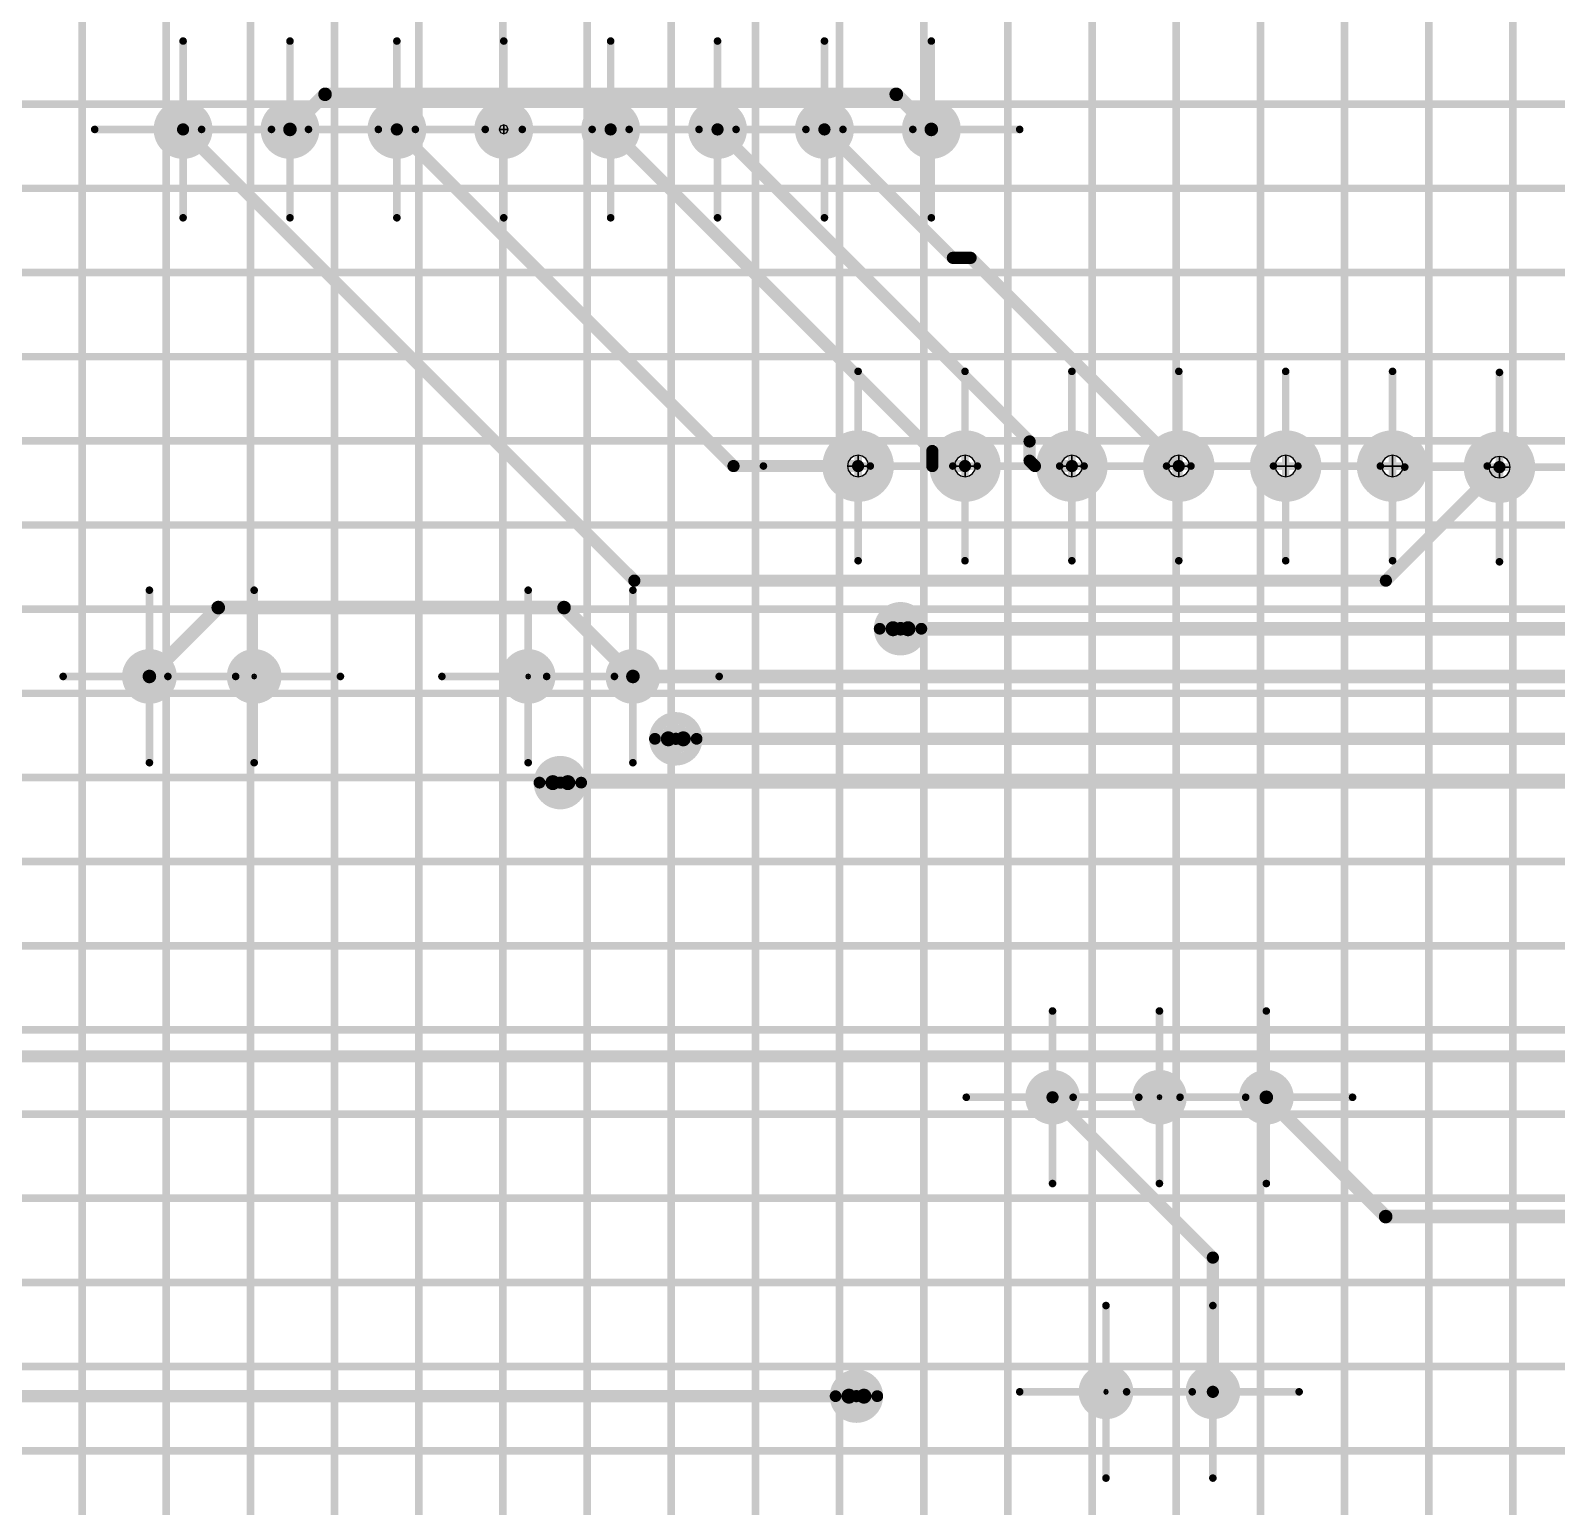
# Model space of a CAD drawing. Header units: millimetres. Extents: x 57 to 898, y 51 to 645.
# Drawn here: x 651.84 to 688.1, y 424.1 to 459.17 of the extents above; entities that cross this region are included whole.
import ezdxf

# ---------------------------------------------------------------- set-up
doc = ezdxf.new("R2010")
doc.units = ezdxf.units.MM
for name, color, linetype in [('Mechanical11', 56, 'Continuous'), ('Mechanical12', 56, 'Continuous'), ('Mechanical7', 56, 'Continuous'), ('Mechanical9', 56, 'Continuous')]:
    doc.layers.add(name, color=color, linetype=linetype)

msp = doc.modelspace()

# ---------------------------------------------------------------- linework, layer by layer
at = {"layer": 'Mechanical11', "color": 7}
for p, q in [((655.388, 456.9), (655.356, 456.823)), ((655.465, 456.932), (655.388, 456.9)), ((655.541, 456.9), (655.465, 456.932)), ((655.465, 456.932), (655.465, 456.823)), ((655.465, 456.823), (655.465, 456.932)), ((655.573, 456.823), (655.541, 456.9)), ((657.928, 456.9), (657.896, 456.823)), ((658.005, 456.932), (657.928, 456.9)), ((658.081, 456.9), (658.005, 456.932)), ((658.005, 456.932), (658.005, 456.823)), ((658.005, 456.823), (658.005, 456.932)), ((658.113, 456.823), (658.081, 456.9)), ((660.468, 456.9), (660.436, 456.823)), ((660.545, 456.932), (660.468, 456.9)), ((660.621, 456.9), (660.545, 456.932)), ((660.545, 456.932), (660.545, 456.823)), ((660.545, 456.823), (660.545, 456.932)), ((660.653, 456.823), (660.621, 456.9)), ((663.008, 456.9), (662.976, 456.823)), ((663.085, 456.932), (663.008, 456.9)), ((663.161, 456.9), (663.085, 456.932)), ((663.085, 456.932), (663.085, 456.823)), ((663.085, 456.823), (663.085, 456.932)), ((663.193, 456.823), (663.161, 456.9)), ((665.548, 456.9), (665.516, 456.823)), ((665.625, 456.932), (665.548, 456.9)), ((665.701, 456.9), (665.625, 456.932)), ((665.625, 456.932), (665.625, 456.823)), ((665.625, 456.823), (665.625, 456.932)), ((665.733, 456.823), (665.701, 456.9)), ((668.088, 456.9), (668.056, 456.823)), ((668.165, 456.932), (668.088, 456.9)), ((668.241, 456.9), (668.165, 456.932)), ((668.165, 456.932), (668.165, 456.823)), ((668.165, 456.823), (668.165, 456.932)), ((668.273, 456.823), (668.241, 456.9)), ((670.628, 456.9), (670.596, 456.823)), ((670.705, 456.932), (670.628, 456.9)), ((670.781, 456.9), (670.705, 456.932)), ((670.705, 456.932), (670.705, 456.823)), ((670.705, 456.823), (670.705, 456.932)), ((670.813, 456.823), (670.781, 456.9)), ((673.168, 456.9), (673.136, 456.823)), ((673.245, 456.932), (673.168, 456.9)), ((673.321, 456.9), (673.245, 456.932)), ((673.245, 456.932), (673.245, 456.823)), ((673.245, 456.823), (673.245, 456.932)), ((673.353, 456.823), (673.321, 456.9)), ((655.356, 456.823), (655.465, 456.823)), ((655.465, 456.823), (655.573, 456.823)), ((657.896, 456.823), (658.005, 456.823)), ((658.005, 456.823), (658.113, 456.823)), ((660.436, 456.823), (660.545, 456.823)), ((660.545, 456.823), (660.653, 456.823)), ((662.976, 456.823), (663.085, 456.823)), ((663.085, 456.823), (663.193, 456.823)), ((665.516, 456.823), (665.625, 456.823)), ((665.625, 456.823), (665.733, 456.823)), ((668.056, 456.823), (668.165, 456.823)), ((668.165, 456.823), (668.273, 456.823)), ((670.596, 456.823), (670.705, 456.823)), ((670.705, 456.823), (670.813, 456.823)), ((673.136, 456.823), (673.245, 456.823)), ((673.245, 456.823), (673.353, 456.823)), ((671.505, 448.823), (671.25, 448.823)), ((671.25, 448.823), (671.269, 448.726)), ((671.269, 448.726), (671.324, 448.643)), ((671.324, 448.643), (671.407, 448.588)), ((671.407, 448.588), (671.505, 448.568)), ((671.505, 448.568), (671.505, 448.823)), ((671.505, 448.823), (671.505, 448.568)), ((671.76, 448.823), (671.505, 448.823)), ((671.505, 448.568), (671.602, 448.588)), ((671.602, 448.588), (671.685, 448.643)), ((671.685, 448.643), (671.74, 448.726)), ((671.74, 448.726), (671.76, 448.823)), ((674.045, 448.823), (673.79, 448.823)), ((673.79, 448.823), (673.809, 448.726)), ((673.809, 448.726), (673.864, 448.643)), ((673.864, 448.643), (673.947, 448.588)), ((673.947, 448.588), (674.045, 448.568)), ((674.045, 448.568), (674.045, 448.823)), ((674.045, 448.823), (674.045, 448.568)), ((674.3, 448.823), (674.045, 448.823)), ((674.045, 448.568), (674.142, 448.588)), ((674.142, 448.588), (674.225, 448.643)), ((674.225, 448.643), (674.28, 448.726)), ((674.28, 448.726), (674.3, 448.823)), ((676.585, 448.823), (676.33, 448.823)), ((676.33, 448.823), (676.349, 448.726)), ((676.349, 448.726), (676.404, 448.643)), ((676.404, 448.643), (676.487, 448.588)), ((676.487, 448.588), (676.585, 448.568)), ((676.585, 448.568), (676.585, 448.823)), ((676.585, 448.823), (676.585, 448.568)), ((676.84, 448.823), (676.585, 448.823)), ((676.585, 448.568), (676.682, 448.588)), ((676.682, 448.588), (676.765, 448.643)), ((676.765, 448.643), (676.82, 448.726)), ((676.82, 448.726), (676.84, 448.823)), ((679.125, 448.823), (678.87, 448.823)), ((678.87, 448.823), (678.889, 448.726)), ((678.889, 448.726), (678.944, 448.643)), ((678.944, 448.643), (679.027, 448.588)), ((679.027, 448.588), (679.125, 448.568)), ((679.125, 448.568), (679.125, 448.823)), ((679.125, 448.823), (679.125, 448.568)), ((679.38, 448.823), (679.125, 448.823)), ((679.125, 448.568), (679.222, 448.588)), ((679.222, 448.588), (679.305, 448.643)), ((679.305, 448.643), (679.36, 448.726)), ((679.36, 448.726), (679.38, 448.823)), ((681.665, 448.823), (681.41, 448.823)), ((681.41, 448.823), (681.429, 448.726)), ((681.429, 448.726), (681.484, 448.643)), ((681.484, 448.643), (681.567, 448.588)), ((681.567, 448.588), (681.665, 448.568)), ((681.665, 448.568), (681.665, 448.823)), ((681.665, 448.823), (681.665, 448.568)), ((681.92, 448.823), (681.665, 448.823)), ((681.665, 448.568), (681.762, 448.588)), ((681.762, 448.588), (681.845, 448.643)), ((681.845, 448.643), (681.9, 448.726)), ((681.9, 448.726), (681.92, 448.823)), ((684.205, 448.823), (683.95, 448.823)), ((683.95, 448.823), (683.969, 448.726)), ((683.969, 448.726), (684.024, 448.643)), ((684.024, 448.643), (684.107, 448.588)), ((684.107, 448.588), (684.205, 448.568)), ((684.205, 448.568), (684.205, 448.823)), ((684.205, 448.823), (684.205, 448.568)), ((684.46, 448.823), (684.205, 448.823)), ((684.205, 448.568), (684.302, 448.588)), ((684.302, 448.588), (684.385, 448.643)), ((684.385, 448.643), (684.44, 448.726)), ((684.44, 448.726), (684.46, 448.823)), ((686.745, 448.798), (686.49, 448.798)), ((686.49, 448.798), (686.509, 448.7)), ((686.509, 448.7), (686.564, 448.618)), ((686.564, 448.618), (686.647, 448.562)), ((686.647, 448.562), (686.745, 448.543)), ((686.745, 448.543), (686.745, 448.798)), ((686.745, 448.798), (686.745, 448.543)), ((687, 448.798), (686.745, 448.798)), ((686.745, 448.543), (686.842, 448.562)), ((686.842, 448.562), (686.925, 448.618)), ((686.925, 448.618), (686.98, 448.7)), ((686.98, 448.7), (687, 448.798)), ((654.626, 443.862), (654.611, 443.823)), ((654.611, 443.823), (654.665, 443.823)), ((654.665, 443.877), (654.626, 443.862)), ((654.703, 443.862), (654.665, 443.877)), ((654.665, 443.877), (654.665, 443.823)), ((654.665, 443.823), (654.665, 443.877)), ((654.665, 443.823), (654.719, 443.823)), ((654.665, 443.823), (654.665, 443.769)), ((654.719, 443.823), (654.665, 443.823)), ((654.719, 443.823), (654.703, 443.862)), ((654.703, 443.785), (654.719, 443.823)), ((657.116, 443.862), (657.1, 443.823)), ((657.1, 443.823), (657.154, 443.823)), ((657.154, 443.877), (657.116, 443.862)), ((657.192, 443.862), (657.154, 443.877)), ((657.154, 443.877), (657.154, 443.823)), ((657.154, 443.823), (657.154, 443.877)), ((657.154, 443.823), (657.208, 443.823)), ((657.154, 443.823), (657.154, 443.769)), ((657.208, 443.823), (657.154, 443.823)), ((657.208, 443.823), (657.192, 443.862)), ((657.192, 443.785), (657.208, 443.823)), ((663.626, 443.862), (663.611, 443.823)), ((663.611, 443.823), (663.665, 443.823)), ((663.665, 443.877), (663.626, 443.862)), ((663.703, 443.862), (663.665, 443.877)), ((663.665, 443.877), (663.665, 443.823)), ((663.665, 443.823), (663.665, 443.877)), ((663.665, 443.823), (663.719, 443.823)), ((663.665, 443.823), (663.665, 443.769)), ((663.719, 443.823), (663.665, 443.823)), ((663.719, 443.823), (663.703, 443.862)), ((663.703, 443.785), (663.719, 443.823)), ((666.116, 443.862), (666.1, 443.823)), ((666.1, 443.823), (666.154, 443.823)), ((666.154, 443.877), (666.116, 443.862)), ((666.192, 443.862), (666.154, 443.877)), ((666.154, 443.877), (666.154, 443.823)), ((666.154, 443.823), (666.154, 443.877)), ((666.154, 443.823), (666.208, 443.823)), ((666.154, 443.823), (666.154, 443.769)), ((666.208, 443.823), (666.154, 443.823)), ((666.208, 443.823), (666.192, 443.862)), ((666.192, 443.785), (666.208, 443.823)), ((654.665, 443.769), (654.703, 443.785)), ((657.154, 443.769), (657.192, 443.785)), ((663.665, 443.769), (663.703, 443.785)), ((666.154, 443.769), (666.192, 443.785)), ((676.086, 433.862), (676.071, 433.823)), ((676.071, 433.823), (676.125, 433.823)), ((676.125, 433.877), (676.086, 433.862)), ((676.163, 433.862), (676.125, 433.877)), ((676.125, 433.877), (676.125, 433.823)), ((676.125, 433.823), (676.125, 433.877)), ((676.125, 433.823), (676.179, 433.823)), ((676.125, 433.823), (676.125, 433.769)), ((676.179, 433.823), (676.125, 433.823)), ((676.125, 433.769), (676.163, 433.785)), ((676.179, 433.823), (676.163, 433.862)), ((676.163, 433.785), (676.179, 433.823)), ((678.626, 433.862), (678.611, 433.823)), ((678.611, 433.823), (678.665, 433.823)), ((678.665, 433.877), (678.626, 433.862)), ((678.703, 433.862), (678.665, 433.877)), ((678.665, 433.877), (678.665, 433.823)), ((678.665, 433.823), (678.665, 433.877)), ((678.665, 433.823), (678.719, 433.823)), ((678.665, 433.823), (678.665, 433.769)), ((678.719, 433.823), (678.665, 433.823)), ((678.665, 433.769), (678.703, 433.785)), ((678.719, 433.823), (678.703, 433.862)), ((678.703, 433.785), (678.719, 433.823)), ((681.166, 433.862), (681.151, 433.823)), ((681.151, 433.823), (681.205, 433.823)), ((681.205, 433.877), (681.166, 433.862)), ((681.243, 433.862), (681.205, 433.877)), ((681.205, 433.877), (681.205, 433.823)), ((681.205, 433.823), (681.205, 433.877)), ((681.205, 433.823), (681.259, 433.823)), ((681.205, 433.823), (681.205, 433.769)), ((681.259, 433.823), (681.205, 433.823)), ((681.205, 433.769), (681.243, 433.785)), ((681.259, 433.823), (681.243, 433.862)), ((681.243, 433.785), (681.259, 433.823)), ((677.356, 426.862), (677.341, 426.823)), ((677.341, 426.823), (677.395, 426.823)), ((677.395, 426.877), (677.356, 426.862)), ((677.433, 426.862), (677.395, 426.877)), ((677.395, 426.877), (677.395, 426.823)), ((677.395, 426.823), (677.395, 426.877)), ((677.395, 426.823), (677.449, 426.823)), ((677.395, 426.823), (677.395, 426.769)), ((677.449, 426.823), (677.395, 426.823)), ((677.395, 426.769), (677.433, 426.785)), ((677.449, 426.823), (677.433, 426.862)), ((677.433, 426.785), (677.449, 426.823)), ((679.896, 426.862), (679.881, 426.823)), ((679.881, 426.823), (679.935, 426.823)), ((679.935, 426.877), (679.896, 426.862)), ((679.973, 426.862), (679.935, 426.877)), ((679.935, 426.877), (679.935, 426.823)), ((679.935, 426.823), (679.935, 426.877)), ((679.935, 426.823), (679.989, 426.823)), ((679.935, 426.823), (679.935, 426.769)), ((679.989, 426.823), (679.935, 426.823)), ((679.935, 426.769), (679.973, 426.785)), ((679.989, 426.823), (679.973, 426.862)), ((679.973, 426.785), (679.989, 426.823))]:
    msp.add_line(p, q, dxfattribs=at)
for points, const_width in [([(672.691, 444.957, 1), (672.335, 444.957, 1)], 0.356), ([(672.246, 444.957, 1), (672.424, 444.957, 1)], 0.178), ([(672.602, 444.957, 1), (672.78, 444.957, 1)], 0.178), ([(667.35, 442.341, 1), (666.995, 442.341, 1)], 0.356), ([(666.906, 442.341, 1), (667.083, 442.341, 1)], 0.178), ([(667.261, 442.341, 1), (667.439, 442.341, 1)], 0.178), ([(664.607, 441.3, 1), (664.251, 441.3, 1)], 0.356), ([(664.162, 441.3, 1), (664.34, 441.3, 1)], 0.178), ([(664.518, 441.3, 1), (664.696, 441.3, 1)], 0.178), ([(671.643, 426.72, 1), (671.287, 426.72, 1)], 0.356), ([(671.198, 426.72, 1), (671.376, 426.72, 1)], 0.178), ([(671.554, 426.72, 1), (671.732, 426.72, 1)], 0.178)]:
    msp.add_lwpolyline(points, format="xyb", close=True, dxfattribs=dict(at, const_width=const_width))
at = {"layer": 'Mechanical12', "color": 7}
for p, q in [((655.465, 456.823), (655.356, 456.823)), ((655.356, 456.823), (655.388, 456.747)), ((655.388, 456.747), (655.465, 456.715)), ((655.465, 456.715), (655.465, 456.823)), ((655.573, 456.823), (655.465, 456.823)), ((655.465, 456.823), (655.465, 456.715)), ((655.465, 456.715), (655.541, 456.747)), ((655.541, 456.747), (655.573, 456.823)), ((658.005, 456.823), (657.896, 456.823)), ((657.896, 456.823), (657.928, 456.747)), ((657.928, 456.747), (658.005, 456.715)), ((658.005, 456.715), (658.005, 456.823)), ((658.113, 456.823), (658.005, 456.823)), ((658.005, 456.823), (658.005, 456.715)), ((658.005, 456.715), (658.081, 456.747)), ((658.081, 456.747), (658.113, 456.823)), ((660.545, 456.823), (660.436, 456.823)), ((660.436, 456.823), (660.468, 456.747)), ((660.468, 456.747), (660.545, 456.715)), ((660.545, 456.715), (660.545, 456.823)), ((660.653, 456.823), (660.545, 456.823)), ((660.545, 456.823), (660.545, 456.715)), ((660.545, 456.715), (660.621, 456.747)), ((660.621, 456.747), (660.653, 456.823)), ((663.085, 456.823), (662.976, 456.823)), ((662.976, 456.823), (663.008, 456.747)), ((663.008, 456.747), (663.085, 456.715)), ((663.085, 456.715), (663.085, 456.823)), ((663.193, 456.823), (663.085, 456.823)), ((663.085, 456.823), (663.085, 456.715)), ((663.085, 456.715), (663.161, 456.747)), ((663.161, 456.747), (663.193, 456.823)), ((665.625, 456.823), (665.516, 456.823)), ((665.516, 456.823), (665.548, 456.747)), ((665.548, 456.747), (665.625, 456.715)), ((665.625, 456.715), (665.625, 456.823)), ((665.733, 456.823), (665.625, 456.823)), ((665.625, 456.823), (665.625, 456.715)), ((665.625, 456.715), (665.701, 456.747)), ((665.701, 456.747), (665.733, 456.823)), ((668.165, 456.823), (668.056, 456.823)), ((668.056, 456.823), (668.088, 456.747)), ((668.088, 456.747), (668.165, 456.715)), ((668.165, 456.715), (668.165, 456.823)), ((668.273, 456.823), (668.165, 456.823)), ((668.165, 456.823), (668.165, 456.715)), ((668.165, 456.715), (668.241, 456.747)), ((668.241, 456.747), (668.273, 456.823)), ((670.705, 456.823), (670.596, 456.823)), ((670.596, 456.823), (670.628, 456.747)), ((670.628, 456.747), (670.705, 456.715)), ((670.705, 456.715), (670.705, 456.823)), ((670.813, 456.823), (670.705, 456.823)), ((670.705, 456.823), (670.705, 456.715)), ((670.705, 456.715), (670.781, 456.747)), ((670.781, 456.747), (670.813, 456.823)), ((673.245, 456.823), (673.136, 456.823)), ((673.136, 456.823), (673.168, 456.747)), ((673.168, 456.747), (673.245, 456.715)), ((673.245, 456.715), (673.245, 456.823)), ((673.353, 456.823), (673.245, 456.823)), ((673.245, 456.823), (673.245, 456.715)), ((673.245, 456.715), (673.321, 456.747)), ((673.321, 456.747), (673.353, 456.823)), ((671.269, 448.921), (671.25, 448.823)), ((671.324, 449.004), (671.269, 448.921)), ((671.407, 449.059), (671.324, 449.004)), ((671.505, 449.078), (671.407, 449.059)), ((671.505, 449.078), (671.505, 448.823)), ((671.602, 449.059), (671.505, 449.078)), ((671.505, 448.823), (671.505, 449.078)), ((671.685, 449.004), (671.602, 449.059)), ((671.74, 448.921), (671.685, 449.004)), ((671.76, 448.823), (671.74, 448.921)), ((673.809, 448.921), (673.79, 448.823)), ((673.864, 449.004), (673.809, 448.921)), ((673.947, 449.059), (673.864, 449.004)), ((674.045, 449.078), (673.947, 449.059)), ((674.045, 449.078), (674.045, 448.823)), ((674.142, 449.059), (674.045, 449.078)), ((674.045, 448.823), (674.045, 449.078)), ((674.225, 449.004), (674.142, 449.059)), ((674.28, 448.921), (674.225, 449.004)), ((674.3, 448.823), (674.28, 448.921)), ((676.349, 448.921), (676.33, 448.823)), ((676.404, 449.004), (676.349, 448.921)), ((676.487, 449.059), (676.404, 449.004)), ((676.585, 449.078), (676.487, 449.059)), ((676.585, 449.078), (676.585, 448.823)), ((676.682, 449.059), (676.585, 449.078)), ((676.585, 448.823), (676.585, 449.078)), ((676.765, 449.004), (676.682, 449.059)), ((676.82, 448.921), (676.765, 449.004)), ((676.84, 448.823), (676.82, 448.921)), ((678.889, 448.921), (678.87, 448.823)), ((678.944, 449.004), (678.889, 448.921)), ((679.027, 449.059), (678.944, 449.004)), ((679.125, 449.078), (679.027, 449.059)), ((679.125, 449.078), (679.125, 448.823)), ((679.222, 449.059), (679.125, 449.078)), ((679.125, 448.823), (679.125, 449.078)), ((679.305, 449.004), (679.222, 449.059)), ((679.36, 448.921), (679.305, 449.004)), ((679.38, 448.823), (679.36, 448.921)), ((681.429, 448.921), (681.41, 448.823)), ((681.484, 449.004), (681.429, 448.921)), ((681.567, 449.059), (681.484, 449.004)), ((681.665, 449.078), (681.567, 449.059)), ((681.665, 449.078), (681.665, 448.823)), ((681.762, 449.059), (681.665, 449.078)), ((681.665, 448.823), (681.665, 449.078)), ((681.845, 449.004), (681.762, 449.059)), ((681.9, 448.921), (681.845, 449.004)), ((681.92, 448.823), (681.9, 448.921)), ((683.969, 448.921), (683.95, 448.823)), ((684.024, 449.004), (683.969, 448.921)), ((684.107, 449.059), (684.024, 449.004)), ((684.205, 449.078), (684.107, 449.059)), ((684.205, 449.078), (684.205, 448.823)), ((684.302, 449.059), (684.205, 449.078)), ((684.205, 448.823), (684.205, 449.078)), ((684.385, 449.004), (684.302, 449.059)), ((684.44, 448.921), (684.385, 449.004)), ((684.46, 448.823), (684.44, 448.921)), ((686.564, 448.978), (686.509, 448.895)), ((686.647, 449.033), (686.564, 448.978)), ((686.745, 449.053), (686.647, 449.033)), ((686.745, 449.053), (686.745, 448.798)), ((686.842, 449.033), (686.745, 449.053)), ((686.745, 448.798), (686.745, 449.053)), ((686.925, 448.978), (686.842, 449.033)), ((686.98, 448.895), (686.925, 448.978)), ((671.25, 448.823), (671.505, 448.823)), ((671.505, 448.823), (671.76, 448.823)), ((673.79, 448.823), (674.045, 448.823)), ((674.045, 448.823), (674.3, 448.823)), ((676.33, 448.823), (676.585, 448.823)), ((676.585, 448.823), (676.84, 448.823)), ((678.87, 448.823), (679.125, 448.823)), ((679.125, 448.823), (679.38, 448.823)), ((681.41, 448.823), (681.665, 448.823)), ((681.665, 448.823), (681.92, 448.823)), ((683.95, 448.823), (684.205, 448.823)), ((684.205, 448.823), (684.46, 448.823)), ((686.509, 448.895), (686.49, 448.798)), ((686.49, 448.798), (686.745, 448.798)), ((686.745, 448.798), (687, 448.798)), ((687, 448.798), (686.98, 448.895)), ((654.665, 443.823), (654.611, 443.823)), ((654.611, 443.823), (654.626, 443.785)), ((654.665, 443.769), (654.665, 443.823)), ((657.154, 443.823), (657.1, 443.823)), ((657.1, 443.823), (657.116, 443.785)), ((657.154, 443.769), (657.154, 443.823)), ((663.665, 443.823), (663.611, 443.823)), ((663.611, 443.823), (663.626, 443.785)), ((663.665, 443.769), (663.665, 443.823)), ((666.154, 443.823), (666.1, 443.823)), ((666.1, 443.823), (666.116, 443.785)), ((666.154, 443.769), (666.154, 443.823)), ((654.626, 443.785), (654.665, 443.769)), ((657.116, 443.785), (657.154, 443.769)), ((663.626, 443.785), (663.665, 443.769)), ((666.116, 443.785), (666.154, 443.769)), ((676.125, 433.823), (676.071, 433.823)), ((676.071, 433.823), (676.086, 433.785)), ((676.086, 433.785), (676.125, 433.769)), ((676.125, 433.769), (676.125, 433.823)), ((678.665, 433.823), (678.611, 433.823)), ((678.611, 433.823), (678.626, 433.785)), ((678.626, 433.785), (678.665, 433.769)), ((678.665, 433.769), (678.665, 433.823)), ((681.205, 433.823), (681.151, 433.823)), ((681.151, 433.823), (681.166, 433.785)), ((681.166, 433.785), (681.205, 433.769)), ((681.205, 433.769), (681.205, 433.823)), ((677.395, 426.823), (677.341, 426.823)), ((677.341, 426.823), (677.356, 426.785)), ((677.356, 426.785), (677.395, 426.769)), ((677.395, 426.769), (677.395, 426.823)), ((679.935, 426.823), (679.881, 426.823)), ((679.881, 426.823), (679.896, 426.785)), ((679.896, 426.785), (679.935, 426.769)), ((679.935, 426.769), (679.935, 426.823))]:
    msp.add_line(p, q, dxfattribs=at)
for points, const_width in [([(658.005, 456.823), (658.838, 457.657)], 0.323), ([(658.838, 457.657), (672.411, 457.657)], 0.323), ([(672.411, 457.657), (673.245, 456.823)], 0.323), ([(655.465, 456.823), (666.188, 446.1)], 0.29), ([(660.545, 456.823), (668.545, 448.823)], 0.29), ([(665.625, 456.823), (673.268, 449.18)], 0.29), ([(668.165, 456.823), (675.58, 449.408)], 0.29), ([(670.705, 456.823), (673.757, 453.771)], 0.29), ([(673.757, 453.771), (674.177, 453.771)], 0.29), ([(674.177, 453.771), (679.125, 448.823)], 0.29), ([(673.268, 448.823), (673.268, 449.18)], 0.29), ([(675.58, 448.95), (675.58, 449.408)], 0.29), ([(668.545, 448.823), (671.505, 448.823)], 0.29), ([(673.268, 448.823), (674.045, 448.823)], 0.29), ([(675.58, 448.95), (675.707, 448.823)], 0.29), ([(675.707, 448.823), (676.585, 448.823)], 0.29), ([(684.047, 446.1), (686.745, 448.798)], 0.29), ([(666.188, 446.1), (684.047, 446.1)], 0.29), ([(654.665, 443.823), (656.301, 445.46)], 0.323), ([(656.301, 445.46), (664.518, 445.46)], 0.323), ([(664.518, 445.46), (666.154, 443.823)], 0.323), ([(672.513, 444.957), (696.306, 444.957)], 0.323), ([(666.154, 443.823), (696.325, 443.823)], 0.323), ([(667.172, 442.341), (695.267, 442.341)], 0.29), ([(664.429, 441.3), (691.228, 441.3)], 0.29), ([(642.509, 434.797), (707, 434.797)], 0.29), ([(676.125, 433.823), (679.935, 430.013)], 0.29), ([(681.205, 433.823), (684.041, 430.987)], 0.323), ([(684.041, 430.987), (692.249, 430.987)], 0.323), ([(679.935, 426.823), (679.935, 430.013)], 0.29), ([(645.481, 426.72), (671.465, 426.72)], 0.29)]:
    msp.add_lwpolyline(points, dxfattribs=dict(at, const_width=const_width))
for points, const_width in [([(658.758, 457.657, 1), (658.919, 457.657, 1)], 0.161), ([(658.758, 457.657, 1), (658.919, 457.657, 1)], 0.161), ([(672.33, 457.657, 1), (672.492, 457.657, 1)], 0.161), ([(672.33, 457.657, 1), (672.492, 457.657, 1)], 0.161), ([(655.865, 456.823, 1), (655.065, 456.823, 1)], 0.6), ([(658.405, 456.823, 1), (657.605, 456.823, 1)], 0.6), ([(660.945, 456.823, 1), (660.145, 456.823, 1)], 0.6), ([(663.485, 456.823, 1), (662.685, 456.823, 1)], 0.6), ([(666.025, 456.823, 1), (665.225, 456.823, 1)], 0.6), ([(668.565, 456.823, 1), (667.765, 456.823, 1)], 0.6), ([(671.105, 456.823, 1), (670.305, 456.823, 1)], 0.6), ([(673.645, 456.823, 1), (672.845, 456.823, 1)], 0.6), ([(654.915, 456.823, 1), (655.215, 456.823, 1)], 0.3), ([(655.392, 456.823, 1), (655.537, 456.823, 1)], 0.145), ([(655.715, 456.823, 1), (656.015, 456.823, 1)], 0.3), ([(657.455, 456.823, 1), (657.755, 456.823, 1)], 0.3), ([(657.924, 456.823, 1), (658.085, 456.823, 1)], 0.161), ([(658.255, 456.823, 1), (658.555, 456.823, 1)], 0.3), ([(659.995, 456.823, 1), (660.295, 456.823, 1)], 0.3), ([(660.472, 456.823, 1), (660.617, 456.823, 1)], 0.145), ([(660.795, 456.823, 1), (661.095, 456.823, 1)], 0.3), ([(662.535, 456.823, 1), (662.835, 456.823, 1)], 0.3), ([(663.335, 456.823, 1), (663.635, 456.823, 1)], 0.3), ([(665.075, 456.823, 1), (665.375, 456.823, 1)], 0.3), ([(665.552, 456.823, 1), (665.697, 456.823, 1)], 0.145), ([(665.875, 456.823, 1), (666.175, 456.823, 1)], 0.3), ([(667.615, 456.823, 1), (667.915, 456.823, 1)], 0.3), ([(668.092, 456.823, 1), (668.237, 456.823, 1)], 0.145), ([(668.415, 456.823, 1), (668.715, 456.823, 1)], 0.3), ([(670.155, 456.823, 1), (670.455, 456.823, 1)], 0.3), ([(670.632, 456.823, 1), (670.777, 456.823, 1)], 0.145), ([(670.955, 456.823, 1), (671.255, 456.823, 1)], 0.3), ([(672.695, 456.823, 1), (672.995, 456.823, 1)], 0.3), ([(673.164, 456.823, 1), (673.325, 456.823, 1)], 0.161), ([(673.495, 456.823, 1), (673.795, 456.823, 1)], 0.3), ([(673.685, 453.771, 1), (673.83, 453.771, 1)], 0.145), ([(673.685, 453.771, 1), (673.83, 453.771, 1)], 0.145), ([(674.105, 453.771, 1), (674.25, 453.771, 1)], 0.145), ([(674.105, 453.771, 1), (674.25, 453.771, 1)], 0.145), ([(672.055, 448.823, 1), (670.955, 448.823, 1)], 0.6), ([(674.595, 448.823, 1), (673.495, 448.823, 1)], 0.6), ([(677.135, 448.823, 1), (676.035, 448.823, 1)], 0.6), ([(679.675, 448.823, 1), (678.575, 448.823, 1)], 0.6), ([(682.215, 448.823, 1), (681.115, 448.823, 1)], 0.6), ([(684.755, 448.823, 1), (683.655, 448.823, 1)], 0.6), ([(687.295, 448.798, 1), (686.195, 448.798, 1)], 0.6), ([(673.196, 449.18, 1), (673.341, 449.18, 1)], 0.145), ([(673.196, 449.18, 1), (673.341, 449.18, 1)], 0.145), ([(675.507, 449.408, 1), (675.652, 449.408, 1)], 0.145), ([(675.507, 449.408, 1), (675.652, 449.408, 1)], 0.145), ([(668.472, 448.823, 1), (668.617, 448.823, 1)], 0.145), ([(668.472, 448.823, 1), (668.617, 448.823, 1)], 0.145), ([(670.805, 448.823, 1), (671.105, 448.823, 1)], 0.3), ([(671.432, 448.823, 1), (671.577, 448.823, 1)], 0.145), ([(671.905, 448.823, 1), (672.205, 448.823, 1)], 0.3), ([(673.196, 448.823, 1), (673.341, 448.823, 1)], 0.145), ([(673.196, 448.823, 1), (673.341, 448.823, 1)], 0.145), ([(673.345, 448.823, 1), (673.645, 448.823, 1)], 0.3), ([(673.972, 448.823, 1), (674.117, 448.823, 1)], 0.145), ([(674.445, 448.823, 1), (674.745, 448.823, 1)], 0.3), ([(675.507, 448.95, 1), (675.652, 448.95, 1)], 0.145), ([(675.507, 448.95, 1), (675.652, 448.95, 1)], 0.145), ([(675.634, 448.823, 1), (675.779, 448.823, 1)], 0.145), ([(675.634, 448.823, 1), (675.779, 448.823, 1)], 0.145), ([(675.885, 448.823, 1), (676.185, 448.823, 1)], 0.3), ([(676.512, 448.823, 1), (676.657, 448.823, 1)], 0.145), ([(676.985, 448.823, 1), (677.285, 448.823, 1)], 0.3), ([(678.425, 448.823, 1), (678.725, 448.823, 1)], 0.3), ([(679.052, 448.823, 1), (679.197, 448.823, 1)], 0.145), ([(679.525, 448.823, 1), (679.825, 448.823, 1)], 0.3), ([(680.965, 448.823, 1), (681.265, 448.823, 1)], 0.3), ([(682.065, 448.823, 1), (682.365, 448.823, 1)], 0.3), ([(683.505, 448.823, 1), (683.805, 448.823, 1)], 0.3), ([(684.605, 448.823, 1), (684.905, 448.823, 1)], 0.3), ([(686.045, 448.798, 1), (686.345, 448.798, 1)], 0.3), ([(686.672, 448.798, 1), (686.817, 448.798, 1)], 0.145), ([(687.145, 448.798, 1), (687.445, 448.798, 1)], 0.3), ([(666.115, 446.1, 1), (666.26, 446.1, 1)], 0.145), ([(666.115, 446.1, 1), (666.26, 446.1, 1)], 0.145), ([(683.974, 446.1, 1), (684.119, 446.1, 1)], 0.145), ([(683.974, 446.1, 1), (684.119, 446.1, 1)], 0.145), ([(656.22, 445.46, 1), (656.382, 445.46, 1)], 0.161), ([(656.22, 445.46, 1), (656.382, 445.46, 1)], 0.161), ([(664.437, 445.46, 1), (664.598, 445.46, 1)], 0.161), ([(664.437, 445.46, 1), (664.598, 445.46, 1)], 0.161), ([(673.008, 444.957, 1), (672.018, 444.957, 1)], 0.279), ([(671.948, 444.957, 1), (672.087, 444.957, 1)], 0.14), ([(672.432, 444.957, 1), (672.594, 444.957, 1)], 0.161), ([(672.938, 444.957, 1), (673.078, 444.957, 1)], 0.14), ([(655.015, 443.823, 1), (654.315, 443.823, 1)], 0.6), ([(657.504, 443.823, 1), (656.804, 443.823, 1)], 0.6), ([(664.015, 443.823, 1), (663.315, 443.823, 1)], 0.6), ([(666.504, 443.823, 1), (665.804, 443.823, 1)], 0.6), ([(654.165, 443.823, 1), (654.465, 443.823, 1)], 0.3), ([(654.584, 443.823, 1), (654.745, 443.823, 1)], 0.161), ([(654.865, 443.823, 1), (655.165, 443.823, 1)], 0.3), ([(656.654, 443.823, 1), (656.954, 443.823, 1)], 0.3), ([(657.354, 443.823, 1), (657.654, 443.823, 1)], 0.3), ([(663.165, 443.823, 1), (663.465, 443.823, 1)], 0.3), ([(663.865, 443.823, 1), (664.165, 443.823, 1)], 0.3), ([(665.654, 443.823, 1), (665.954, 443.823, 1)], 0.3), ([(666.073, 443.823, 1), (666.235, 443.823, 1)], 0.161), ([(666.073, 443.823, 1), (666.235, 443.823, 1)], 0.161), ([(666.354, 443.823, 1), (666.654, 443.823, 1)], 0.3), ([(667.668, 442.341, 1), (666.677, 442.341, 1)], 0.279), ([(666.607, 442.341, 1), (666.747, 442.341, 1)], 0.14), ([(667.1, 442.341, 1), (667.245, 442.341, 1)], 0.145), ([(667.598, 442.341, 1), (667.737, 442.341, 1)], 0.14), ([(664.924, 441.3, 1), (663.934, 441.3, 1)], 0.279), ([(663.864, 441.3, 1), (664.004, 441.3, 1)], 0.14), ([(664.357, 441.3, 1), (664.502, 441.3, 1)], 0.145), ([(664.855, 441.3, 1), (664.994, 441.3, 1)], 0.14), ([(676.475, 433.823, 1), (675.775, 433.823, 1)], 0.6), ([(679.015, 433.823, 1), (678.315, 433.823, 1)], 0.6), ([(681.555, 433.823, 1), (680.855, 433.823, 1)], 0.6), ([(675.625, 433.823, 1), (675.925, 433.823, 1)], 0.3), ([(676.325, 433.823, 1), (676.625, 433.823, 1)], 0.3), ([(678.165, 433.823, 1), (678.465, 433.823, 1)], 0.3), ([(678.865, 433.823, 1), (679.165, 433.823, 1)], 0.3), ([(680.705, 433.823, 1), (681.005, 433.823, 1)], 0.3), ([(681.405, 433.823, 1), (681.705, 433.823, 1)], 0.3), ([(676.052, 433.823, 1), (676.197, 433.823, 1)], 0.145), ([(681.124, 433.823, 1), (681.285, 433.823, 1)], 0.161), ([(683.96, 430.987, 1), (684.122, 430.987, 1)], 0.161), ([(683.96, 430.987, 1), (684.122, 430.987, 1)], 0.161), ([(679.862, 430.013, 1), (680.007, 430.013, 1)], 0.145), ([(679.862, 430.013, 1), (680.007, 430.013, 1)], 0.145), ([(671.96, 426.72, 1), (670.97, 426.72, 1)], 0.279), ([(677.745, 426.823, 1), (677.045, 426.823, 1)], 0.6), ([(680.285, 426.823, 1), (679.585, 426.823, 1)], 0.6), ([(670.9, 426.72, 1), (671.039, 426.72, 1)], 0.14), ([(671.392, 426.72, 1), (671.537, 426.72, 1)], 0.145), ([(671.89, 426.72, 1), (672.03, 426.72, 1)], 0.14), ([(676.895, 426.823, 1), (677.195, 426.823, 1)], 0.3), ([(677.595, 426.823, 1), (677.895, 426.823, 1)], 0.3), ([(679.435, 426.823, 1), (679.735, 426.823, 1)], 0.3), ([(679.862, 426.823, 1), (680.007, 426.823, 1)], 0.145), ([(680.135, 426.823, 1), (680.435, 426.823, 1)], 0.3)]:
    msp.add_lwpolyline(points, format="xyb", close=True, dxfattribs=dict(at, const_width=const_width))
at = {"layer": 'Mechanical7', "color": 7, "const_width": 0.18}
for points in [[(655.465, 454.723), (655.465, 458.923)], [(658.005, 454.723), (658.005, 458.923)], [(660.545, 454.723), (660.545, 458.923)], [(663.085, 454.723), (663.085, 458.923)], [(665.625, 454.723), (665.625, 458.923)], [(668.165, 454.723), (668.165, 458.923)], [(670.705, 454.723), (670.705, 458.923)], [(673.245, 454.723), (673.245, 458.923)], [(653.365, 456.823), (657.565, 456.823)], [(655.905, 456.823), (660.105, 456.823)], [(658.445, 456.823), (662.645, 456.823)], [(660.985, 456.823), (665.185, 456.823)], [(663.525, 456.823), (667.725, 456.823)], [(666.065, 456.823), (670.265, 456.823)], [(668.605, 456.823), (672.805, 456.823)], [(671.145, 456.823), (675.345, 456.823)], [(671.505, 446.573), (671.505, 451.073)], [(674.045, 446.573), (674.045, 451.073)], [(676.585, 446.573), (676.585, 451.073)], [(679.125, 446.573), (679.125, 451.073)], [(681.665, 446.573), (681.665, 451.073)], [(684.205, 446.573), (684.205, 451.073)], [(686.745, 446.548), (686.745, 451.048)], [(669.255, 448.823), (673.755, 448.823)], [(671.795, 448.823), (676.295, 448.823)], [(674.335, 448.823), (678.835, 448.823)], [(676.875, 448.823), (681.375, 448.823)], [(679.415, 448.823), (683.915, 448.823)], [(681.955, 448.823), (686.455, 448.823)], [(684.495, 448.798), (688.995, 448.798)], [(654.665, 441.773), (654.665, 445.873)], [(657.154, 441.773), (657.154, 445.873)], [(663.665, 441.773), (663.665, 445.873)], [(666.154, 441.773), (666.154, 445.873)], [(652.615, 443.823), (656.715, 443.823)], [(655.104, 443.823), (659.204, 443.823)], [(661.615, 443.823), (665.715, 443.823)], [(664.104, 443.823), (668.204, 443.823)], [(676.125, 431.773), (676.125, 435.873)], [(678.665, 431.773), (678.665, 435.873)], [(681.205, 431.773), (681.205, 435.873)], [(674.075, 433.823), (678.175, 433.823)], [(676.615, 433.823), (680.715, 433.823)], [(679.155, 433.823), (683.255, 433.823)], [(677.395, 424.773), (677.395, 428.873)], [(679.935, 424.773), (679.935, 428.873)], [(675.345, 426.823), (679.445, 426.823)], [(677.885, 426.823), (681.985, 426.823)]]:
    msp.add_lwpolyline(points, dxfattribs=at)
at = {"layer": 'Mechanical7', "color": 7, "const_width": 0.09}
for points in [[(655.42, 458.923, 1), (655.51, 458.923, 1)], [(657.96, 458.923, 1), (658.05, 458.923, 1)], [(660.5, 458.923, 1), (660.59, 458.923, 1)], [(663.04, 458.923, 1), (663.13, 458.923, 1)], [(665.58, 458.923, 1), (665.67, 458.923, 1)], [(668.12, 458.923, 1), (668.21, 458.923, 1)], [(670.66, 458.923, 1), (670.75, 458.923, 1)], [(673.2, 458.923, 1), (673.29, 458.923, 1)], [(653.32, 456.823, 1), (653.41, 456.823, 1)], [(655.86, 456.823, 1), (655.95, 456.823, 1)], [(657.52, 456.823, 1), (657.61, 456.823, 1)], [(658.4, 456.823, 1), (658.49, 456.823, 1)], [(660.06, 456.823, 1), (660.15, 456.823, 1)], [(660.94, 456.823, 1), (661.03, 456.823, 1)], [(662.6, 456.823, 1), (662.69, 456.823, 1)], [(663.48, 456.823, 1), (663.57, 456.823, 1)], [(665.14, 456.823, 1), (665.23, 456.823, 1)], [(666.02, 456.823, 1), (666.11, 456.823, 1)], [(667.68, 456.823, 1), (667.77, 456.823, 1)], [(668.56, 456.823, 1), (668.65, 456.823, 1)], [(670.22, 456.823, 1), (670.31, 456.823, 1)], [(671.1, 456.823, 1), (671.19, 456.823, 1)], [(672.76, 456.823, 1), (672.85, 456.823, 1)], [(675.3, 456.823, 1), (675.39, 456.823, 1)], [(655.42, 454.723, 1), (655.51, 454.723, 1)], [(657.96, 454.723, 1), (658.05, 454.723, 1)], [(660.5, 454.723, 1), (660.59, 454.723, 1)], [(663.04, 454.723, 1), (663.13, 454.723, 1)], [(665.58, 454.723, 1), (665.67, 454.723, 1)], [(668.12, 454.723, 1), (668.21, 454.723, 1)], [(670.66, 454.723, 1), (670.75, 454.723, 1)], [(673.2, 454.723, 1), (673.29, 454.723, 1)], [(671.46, 451.073, 1), (671.55, 451.073, 1)], [(674, 451.073, 1), (674.09, 451.073, 1)], [(676.54, 451.073, 1), (676.63, 451.073, 1)], [(679.08, 451.073, 1), (679.17, 451.073, 1)], [(681.62, 451.073, 1), (681.71, 451.073, 1)], [(684.16, 451.073, 1), (684.25, 451.073, 1)], [(686.7, 451.048, 1), (686.79, 451.048, 1)], [(669.21, 448.823, 1), (669.3, 448.823, 1)], [(671.75, 448.823, 1), (671.84, 448.823, 1)], [(673.71, 448.823, 1), (673.8, 448.823, 1)], [(674.29, 448.823, 1), (674.38, 448.823, 1)], [(676.25, 448.823, 1), (676.34, 448.823, 1)], [(676.83, 448.823, 1), (676.92, 448.823, 1)], [(678.79, 448.823, 1), (678.88, 448.823, 1)], [(679.37, 448.823, 1), (679.46, 448.823, 1)], [(681.33, 448.823, 1), (681.42, 448.823, 1)], [(681.91, 448.823, 1), (682, 448.823, 1)], [(683.87, 448.823, 1), (683.96, 448.823, 1)], [(686.41, 448.823, 1), (686.5, 448.823, 1)], [(684.45, 448.798, 1), (684.54, 448.798, 1)], [(671.46, 446.573, 1), (671.55, 446.573, 1)], [(674, 446.573, 1), (674.09, 446.573, 1)], [(676.54, 446.573, 1), (676.63, 446.573, 1)], [(679.08, 446.573, 1), (679.17, 446.573, 1)], [(681.62, 446.573, 1), (681.71, 446.573, 1)], [(684.16, 446.573, 1), (684.25, 446.573, 1)], [(686.7, 446.548, 1), (686.79, 446.548, 1)], [(654.62, 445.873, 1), (654.71, 445.873, 1)], [(657.109, 445.873, 1), (657.199, 445.873, 1)], [(663.62, 445.873, 1), (663.71, 445.873, 1)], [(666.109, 445.873, 1), (666.199, 445.873, 1)], [(652.57, 443.823, 1), (652.66, 443.823, 1)], [(655.059, 443.823, 1), (655.149, 443.823, 1)], [(656.67, 443.823, 1), (656.76, 443.823, 1)], [(659.159, 443.823, 1), (659.249, 443.823, 1)], [(661.57, 443.823, 1), (661.66, 443.823, 1)], [(664.059, 443.823, 1), (664.149, 443.823, 1)], [(665.67, 443.823, 1), (665.76, 443.823, 1)], [(668.159, 443.823, 1), (668.249, 443.823, 1)], [(654.62, 441.773, 1), (654.71, 441.773, 1)], [(657.109, 441.773, 1), (657.199, 441.773, 1)], [(663.62, 441.773, 1), (663.71, 441.773, 1)], [(666.109, 441.773, 1), (666.199, 441.773, 1)], [(676.08, 435.873, 1), (676.17, 435.873, 1)], [(678.62, 435.873, 1), (678.71, 435.873, 1)], [(681.16, 435.873, 1), (681.25, 435.873, 1)], [(674.03, 433.823, 1), (674.12, 433.823, 1)], [(676.57, 433.823, 1), (676.66, 433.823, 1)], [(678.13, 433.823, 1), (678.22, 433.823, 1)], [(679.11, 433.823, 1), (679.2, 433.823, 1)], [(680.67, 433.823, 1), (680.76, 433.823, 1)], [(683.21, 433.823, 1), (683.3, 433.823, 1)], [(676.08, 431.773, 1), (676.17, 431.773, 1)], [(678.62, 431.773, 1), (678.71, 431.773, 1)], [(681.16, 431.773, 1), (681.25, 431.773, 1)], [(677.35, 428.873, 1), (677.44, 428.873, 1)], [(679.89, 428.873, 1), (679.98, 428.873, 1)], [(675.3, 426.823, 1), (675.39, 426.823, 1)], [(677.84, 426.823, 1), (677.93, 426.823, 1)], [(679.4, 426.823, 1), (679.49, 426.823, 1)], [(681.94, 426.823, 1), (682.03, 426.823, 1)], [(677.35, 424.773, 1), (677.44, 424.773, 1)], [(679.89, 424.773, 1), (679.98, 424.773, 1)]]:
    msp.add_lwpolyline(points, format="xyb", close=True, dxfattribs=at)
at = {"layer": 'Mechanical9', "color": 7, "const_width": 0.18}
for points in [[(653.065, 336.823), (653.065, 517.423)], [(655.065, 336.823), (655.065, 517.423)], [(657.065, 336.823), (657.065, 517.423)], [(659.065, 336.823), (659.065, 517.423)], [(661.065, 336.823), (661.065, 517.423)], [(663.065, 336.823), (663.065, 517.423)], [(665.065, 336.823), (665.065, 517.423)], [(667.065, 336.823), (667.065, 517.423)], [(669.065, 336.823), (669.065, 517.423)], [(671.065, 336.823), (671.065, 517.423)], [(673.065, 336.823), (673.065, 517.423)], [(675.065, 336.823), (675.065, 517.423)], [(677.065, 336.823), (677.065, 517.423)], [(679.065, 336.823), (679.065, 517.423)], [(681.065, 336.823), (681.065, 517.423)], [(683.065, 336.823), (683.065, 517.423)], [(685.065, 336.823), (685.065, 517.423)], [(687.065, 336.823), (687.065, 517.423)], [(619.065, 457.423), (740.165, 457.423)], [(619.065, 455.423), (740.165, 455.423)], [(619.065, 453.423), (740.165, 453.423)], [(619.065, 451.423), (740.165, 451.423)], [(619.065, 449.423), (740.165, 449.423)], [(619.065, 447.423), (740.165, 447.423)], [(619.065, 445.423), (740.165, 445.423)], [(619.065, 443.423), (740.165, 443.423)], [(619.065, 441.423), (740.165, 441.423)], [(619.065, 439.423), (740.165, 439.423)], [(619.065, 437.423), (740.165, 437.423)], [(619.065, 435.423), (740.165, 435.423)], [(619.065, 433.423), (740.165, 433.423)], [(619.065, 431.423), (740.165, 431.423)], [(619.065, 429.423), (740.165, 429.423)], [(619.065, 427.423), (740.165, 427.423)], [(619.065, 425.423), (740.165, 425.423)]]:
    msp.add_lwpolyline(points, dxfattribs=at)

doc.saveas('drawing.dxf')
